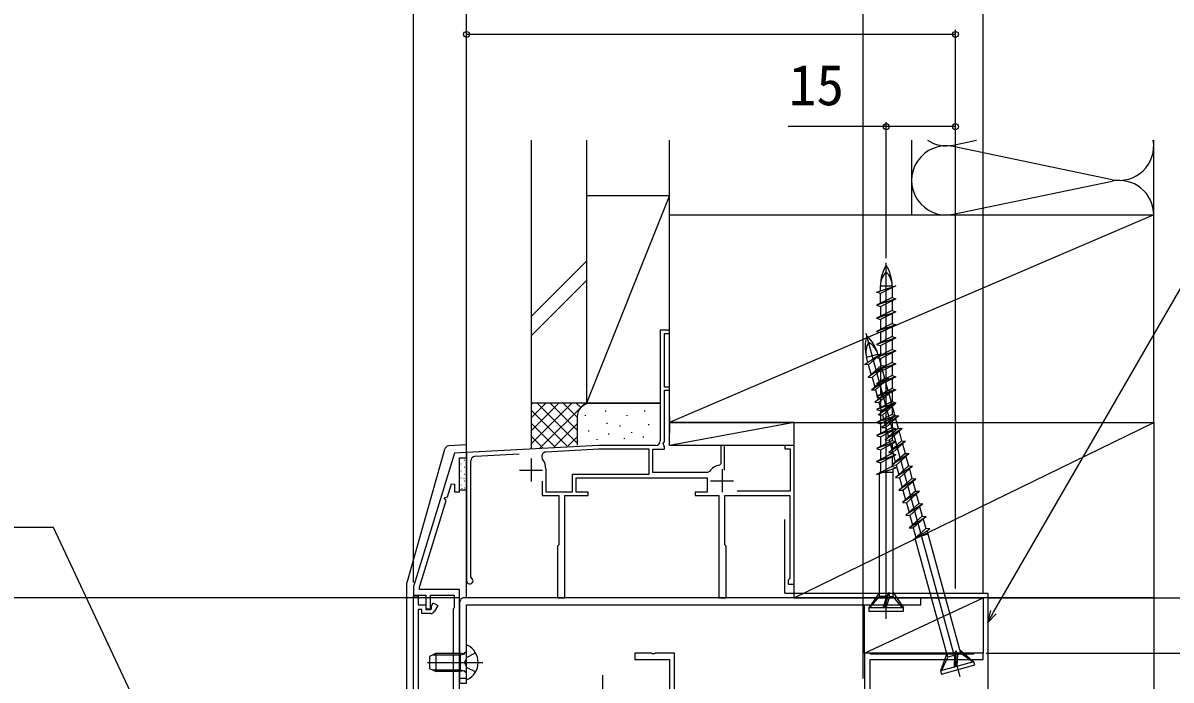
# Model space of a CAD drawing. Units: millimetres, scale not verified. Extents: x -525 to 525, y -783 to 778.
# Drawn here: x -171.7 to 77.2, y 427.2 to 569.7 of the extents above; entities that cross this region are included whole.
import ezdxf
from ezdxf.enums import TextEntityAlignment as Align

# ---------------------------------------------------------------- set-up
doc = ezdxf.new("R2010")
doc.units = ezdxf.units.MM
doc.header["$LTSCALE"] = 4
for name, color, linetype in [('0-2_YKK_11', 7, 'Continuous'), ('0-3_YKK_11E', 7, 'Continuous'), ('0-5_YKK_13', 4, 'Continuous'), ('0-6_YKK_D', 6, 'Continuous'), ('0-8_YSS_K', 3, 'Continuous'), ('0-9_YSS_KE', 3, 'Continuous')]:
    doc.layers.add(name, color=color, linetype=linetype)
doc.styles.add('ＭＳ ゴシック', font='')
doc.styles.get('ＭＳ ゴシック').set_extended_font_data('MS Gothic')

msp = doc.modelspace()

# ---------------------------------------------------------------- linework, layer by layer
at = {"layer": '0-2_YKK_11'}
for points in [[(-77, 414.76), (-77, 446.86), (-85.7, 446.86), (-85.7, 447.364), (-79.9, 466.174), (-80.293, 466.597), (-80.225, 466.818), (-79.662, 466.947), (-78.781, 469.804), (-78.1, 469.702), (-78.1, 468.06), (-77, 468.06), (-77, 475.38), (-75.5, 475.459), (-75.5, 476.56), (-78.1, 476.424), (-86.956, 447.704)], [(-87, 447.41), (-87, 445.66), (-84.3, 445.66), (-84.3, 442.66), (-83.3, 442.66), (-83.3, 445.66), (-78.2, 445.66), (-78.2, 442.86), (-78.4, 442.66), (-78.4, 422.66), (-78.2, 422.46), (-78.2, 414.76), (-83.3, 414.76), (-83.3, 417.36), (-84.3, 417.36), (-84.3, 413.56), (-75.5, 413.56), (-75.5, 414.76), (-77, 414.76)], [(-87, 413.56), (-87, 445.46), (-86, 445.46), (-86, 443.56), (-84.3, 443.56), (-84.3, 442.56), (-83.22, 442.56), (-83.11, 442.751), (-83.11, 443.051), (-83.11, 443.351), (-82.74, 443.992), (-81.7, 443.392), (-82.412, 442.16)], [(-83.278, 441.66), (-85.2, 441.66), (-85.2, 442.56), (-86, 442.56), (-86, 417.36), (-85.2, 417.36), (-85.2, 418.36), (-81.523, 418.36), (-81.108, 418.6), (-80.674, 418.244)], [(-30.4, 424.56), (-30.4, 433.06), (-34.542, 433.06), (-34.725, 432.94), (-35.275, 432.94), (-35.459, 433.06), (-39, 433.06), (-39, 431.66), (-31.5, 431.66), (-31.5, 424.56)], [(12, 424.56), (12, 431.66), (36.5, 431.66), (36.5, 433.06), (34.8, 433.06), (34.576, 432.96), (34.352, 432.86), (12.147, 432.86), (11.923, 432.96), (11.7, 433.06), (10.8, 433.06), (10.8, 424.56)]]:
    msp.add_lwpolyline(points, dxfattribs=at)
for centre, start, end in [((-86, 447.41), 162.86303, 179.99991), ((-83.278, 442.66), 270, 330.00002)]:
    msp.add_arc(centre, 1, start, end, dxfattribs=at)
at = {"layer": '0-3_YKK_11E'}
for p, q in [((-73.653, 475.756), (-64.085, 476.257)), ((-61.5, 475.26), (-61.5, 470.26)), ((-20.1, 472.96), (-20.1, 467.96)), ((-64, 472.76), (-59, 472.76)), ((-22.6, 470.46), (-17.6, 470.46))]:
    msp.add_line(p, q, dxfattribs=at)
for points in [[(-32.86, 478.51), (-32.6, 478.96), (-32.6, 490.06), (-31.5, 490.06), (-31.5, 490.76), (-32.6, 490.76), (-32.6, 502.36), (-31.5, 502.36), (-31.5, 503.06), (-33.5, 503.06), (-33.5, 479.06)], [(-34.5, 478.06), (-46.879, 478.06), (-75.5, 476.56), (-75.5, 448.76)], [(-59.1, 470.36), (-59.1, 467.26), (-55.5, 467.26), (-55.5, 456.56), (-55.8, 456.26), (-55.8, 445.06), (-54.2, 445.06), (-54.2, 467.26), (-49.1, 467.26), (-49.1, 467.96), (-51.7, 467.96), (-51.7, 471.06), (-23.3, 471.06), (-23.3, 467.96), (-25.9, 467.96), (-25.9, 467.26), (-20.8, 467.26), (-20.8, 445.06), (-19.2, 445.06), (-19.2, 456.26), (-19.5, 456.56), (-19.5, 467.26), (-5.4, 467.26), (-5.4, 449.26), (-5.6, 449.06), (-5.8, 448.86), (-5.8, 448.06), (-4.5, 448.06), (-4.5, 478.06), (-6.5, 478.06), (-6.5, 477.36), (-5.3, 477.36), (-5.3, 468.16), (-16.814, 468.16)], [(-22.846, 472.465), (-23.25, 472.26), (-35.1, 472.26), (-35.1, 477.26), (-32.6, 477.26), (-32.6, 477.841), (-32.75, 478.101), (-32.86, 478.51)], [(-19.6, 472.711), (-19.6, 478.06), (-20.4, 478.06), (-20.4, 474.111), (-20.652, 473.815)], [(-52.5, 471.86), (-35.9, 471.86), (-35.9, 477.26), (-46.858, 477.26), (-58.256, 476.663)], [(-74.45, 449.367), (-74.6, 449.626), (-74.6, 474.757)], [(-58.3, 472.96), (-58.3, 468.06), (-52.5, 468.06), (-52.5, 471.86)]]:
    msp.add_lwpolyline(points, dxfattribs=at)
for centre, radius, start, end in [((-34.5, 479.06), 1, 270, 0), ((-73.6, 474.757), 1, 92.99999, 180.00002), ((-58.203, 475.664), 1, 92.99999, 216.93403), ((-61.8, 472.96), 3.5, 0, 36.93401), ((-20.1, 470.46), 3.4, 99.33243, 143.86237), ((-74.8, 448.76), 0.7, 180.00002, 60.00003)]:
    msp.add_arc(centre, radius, start, end, dxfattribs=at)
at = {"layer": '0-5_YKK_13'}
for p, q in [((15.5, 440.532), (15.5, 517.672)), ((14.225, 511.567), (14.225, 512.7)), ((14.225, 512.7), (16.775, 512.7)), ((14.225, 508.882), (14.225, 511.013)), ((16.775, 512.7), (16.775, 512.423)), ((16.775, 510.157), (13.4, 508.47)), ((14.225, 508.193), (17.6, 509.88)), ((13.4, 505.65), (14.225, 505.373)), ((16.775, 507.337), (17.6, 507.06)), ((16.775, 504.517), (13.4, 502.83)), ((14.225, 502.553), (17.6, 504.24)), ((31.522, 427.926), (11.16, 502.33)), ((16.775, 501.697), (13.4, 500.01)), ((14.225, 499.733), (17.6, 501.42)), ((11.243, 497.198), (13.702, 497.872)), ((16.775, 498.877), (13.4, 497.19)), ((13.702, 497.872), (13.775, 497.604)), ((14.225, 496.913), (17.6, 498.6)), ((11.542, 496.106), (11.243, 497.198)), ((14.373, 495.419), (11.563, 492.901)), ((12.25, 493.516), (11.688, 495.571)), ((12.432, 492.851), (15.242, 495.369)), ((16.775, 496.057), (13.4, 494.37)), ((14.225, 494.093), (17.6, 495.78)), ((16.775, 493.237), (13.4, 491.55)), ((14.225, 491.273), (17.6, 492.96)), ((16.775, 490.417), (13.4, 488.73)), ((15.118, 492.699), (15.987, 492.649)), ((12.308, 490.181), (13.177, 490.131)), ((15.862, 489.979), (13.052, 487.461)), ((13.921, 487.411), (16.731, 489.929)), ((14.225, 488.453), (17.6, 490.14)), ((16.775, 487.597), (13.4, 485.91)), ((16.607, 487.259), (13.796, 484.741)), ((14.225, 485.633), (17.6, 487.32)), ((14.665, 484.691), (17.475, 487.209)), ((16.775, 484.777), (13.4, 483.09)), ((14.225, 482.813), (17.6, 484.5)), ((17.351, 484.539), (14.541, 482.021)), ((15.41, 481.971), (18.22, 484.489)), ((16.775, 481.957), (13.4, 480.27)), ((14.225, 479.993), (17.6, 481.68)), ((18.095, 481.819), (15.285, 479.301)), ((16.154, 479.251), (18.964, 481.769)), ((16.775, 479.137), (13.4, 477.45)), ((14.225, 477.173), (17.6, 478.86)), ((18.84, 479.099), (16.03, 476.581)), ((16.898, 476.531), (19.708, 479.049)), ((-80.273, 477.25), (-88.462, 448.346)), ((19.584, 476.379), (16.774, 473.861)), ((16.775, 476.317), (17.6, 476.04)), ((17.643, 473.811), (20.453, 476.329)), ((-76.72, 474.075), (-76.695, 474.075)), ((-76.151, 474.914), (-76.146, 474.916)), ((-75.913, 474.882), (-75.888, 474.882)), ((-75.913, 473.388), (-75.888, 473.388)), ((-75.852, 473.6), (-75.847, 473.601)), ((-75.597, 473.212), (-75.555, 473.24)), ((13.4, 474.63), (14.225, 474.353)), ((20.328, 473.659), (17.518, 471.141)), ((18.387, 471.091), (21.197, 473.609)), ((-76.924, 471.8), (-76.919, 471.801)), ((-76.72, 472.58), (-76.695, 472.58)), ((-76.72, 471.085), (-76.695, 471.085)), ((-76.436, 470.552), (-76.431, 470.554)), ((-76.039, 470.961), (-75.997, 470.988)), ((-75.913, 471.893), (-75.888, 471.893)), ((21.073, 470.939), (18.263, 468.421)), ((19.131, 468.371), (21.941, 470.889)), ((-76.72, 469.59), (-76.695, 469.59)), ((-76.481, 468.709), (-76.44, 468.737)), ((-76.113, 469.246), (-76.108, 469.248)), ((-75.913, 470.398), (-75.888, 470.398)), ((-75.913, 468.903), (-75.888, 468.903)), ((21.817, 468.219), (19.007, 465.701)), ((19.876, 465.651), (22.686, 468.169)), ((22.561, 465.499), (19.751, 462.981)), ((20.62, 462.931), (23.43, 465.449)), ((23.306, 462.779), (24.175, 462.729)), ((20.496, 460.261), (21.365, 460.211)), ((-88.5, 448.074), (-88.5, 412.713)), ((16.277, 445.373), (16.081, 446.2)), ((16.975, 446.2), (19.25, 442.9)), ((23, 445.06), (-76, 445.06)), ((15.637, 445.373), (14.025, 445.373)), ((30.994, 432.801), (30.586, 433.547)), ((31.448, 433.783), (34.513, 431.2)), ((-83.988, 431.06), (-72, 431.06)), ((-82.1, 433.06), (-83.5, 432.36)), ((30.376, 432.632), (28.821, 432.206)), ((-76.088, 429.205), (-76.9, 429.06)), ((-75.5, 428.713), (-76.088, 429.205)), ((-46, 428.314), (-46, 413.631)), ((-75.5, 427.56), (-77, 427.56)), ((-75.275, 427.328), (-75.5, 427.465))]:
    msp.add_line(p, q, dxfattribs=at)
for points in [[(17.6, 512.7), (14.225, 511.013), (13.4, 511.29)], [(14.498, 498.089), (11.688, 495.571), (10.819, 495.621)], [(-77, 468.38), (-77, 475.38), (-75.5, 475.38), (-75.5, 468.38)]]:
    msp.add_lwpolyline(points, close=True, dxfattribs=at)
for points in [[(16.775, 512.288), (16.775, 510.157), (17.6, 509.88), (13.4, 508.47), (14.225, 508.193), (14.225, 506.062)], [(16.775, 509.468), (16.775, 507.337), (13.4, 505.65), (17.6, 507.06), (14.225, 505.373), (14.225, 503.242)], [(16.775, 506.648), (16.775, 504.517), (17.6, 504.24), (13.4, 502.83), (14.225, 502.553), (14.225, 500.422)], [(16.775, 503.828), (16.775, 501.697), (17.6, 501.42), (13.4, 500.01), (14.225, 499.733), (14.225, 497.602)], [(16.775, 501.008), (16.775, 498.877), (17.6, 498.6), (13.4, 497.19), (14.225, 496.913), (14.225, 494.782)], [(16.775, 498.188), (16.775, 496.057), (17.6, 495.78), (13.4, 494.37), (14.225, 494.093), (14.225, 491.962)], [(13.811, 497.474), (14.373, 495.419), (15.242, 495.369), (11.563, 492.901), (12.432, 492.851), (12.995, 490.796)], [(16.775, 495.368), (16.775, 493.237), (17.6, 492.96), (13.4, 491.55), (14.225, 491.273), (14.225, 489.142)], [(14.555, 494.754), (15.118, 492.699), (12.308, 490.181), (15.987, 492.649), (13.177, 490.131), (13.739, 488.076)], [(15.3, 492.034), (15.862, 489.979), (16.731, 489.929), (13.052, 487.461), (13.921, 487.411), (14.483, 485.356)], [(16.775, 492.548), (16.775, 490.417), (17.6, 490.14), (13.4, 488.73), (14.225, 488.453), (14.225, 486.322)], [(16.775, 489.728), (16.775, 487.597), (17.6, 487.32), (13.4, 485.91), (14.225, 485.633), (14.225, 483.502)], [(16.044, 489.314), (16.607, 487.259), (17.475, 487.209), (13.796, 484.741), (14.665, 484.691), (15.228, 482.636)], [(16.775, 486.908), (16.775, 484.777), (17.6, 484.5), (13.4, 483.09), (14.225, 482.813), (14.225, 480.682)], [(16.788, 486.594), (17.351, 484.539), (18.22, 484.489), (14.541, 482.021), (15.41, 481.971), (15.972, 479.916)], [(16.775, 484.088), (16.775, 481.957), (17.6, 481.68), (13.4, 480.27), (14.225, 479.993), (14.225, 477.862)], [(17.533, 483.874), (18.095, 481.819), (18.964, 481.769), (15.285, 479.301), (16.154, 479.251), (16.716, 477.196)], [(16.775, 481.268), (16.775, 479.137), (17.6, 478.86), (13.4, 477.45), (14.225, 477.173), (14.225, 475.042)], [(18.277, 481.154), (18.84, 479.099), (19.708, 479.049), (16.03, 476.581), (16.898, 476.531), (17.461, 474.476)], [(-75.5, 445.06), (-75.5, 478.213), (-79.372, 477.976)], [(16.775, 478.448), (16.775, 476.317), (13.4, 474.63), (17.6, 476.04), (14.225, 474.353), (14.225, 472.222)], [(19.022, 478.434), (19.584, 476.379), (20.453, 476.329), (16.774, 473.861), (17.643, 473.811), (18.205, 471.756)], [(16.775, 475.628), (16.775, 473.497), (13.4, 471.81), (17.6, 473.22), (16.775, 473.497)], [(19.766, 475.714), (20.328, 473.659), (21.197, 473.609), (17.518, 471.141), (18.387, 471.091), (18.949, 469.036)], [(19.05, 442.9), (16.975, 445.373), (16.975, 473.01)], [(20.51, 472.994), (21.073, 470.939), (21.941, 470.889), (18.263, 468.421), (19.131, 468.371), (19.694, 466.316)], [(11.95, 442.9), (14.025, 445.373), (14.025, 472.02)], [(16.95, 472.2), (14.025, 472.2), (14.025, 472.122)], [(21.255, 470.274), (21.817, 468.219), (22.686, 468.169), (19.007, 465.701), (19.876, 465.651), (20.438, 463.596)], [(21.999, 467.554), (22.561, 465.499), (23.43, 465.449), (19.751, 462.981), (20.62, 462.931), (21.183, 460.876)], [(22.743, 464.834), (23.306, 462.779), (20.496, 460.261), (24.175, 462.729), (21.365, 460.211), (21.927, 458.156)], [(23.488, 462.114), (24.05, 460.059), (21.24, 457.541), (24.919, 460.009), (24.05, 460.059)], [(24.561, 458.854), (21.74, 458.082), (21.76, 458.007)], [(34.321, 431.147), (31.666, 432.985), (24.371, 459.642)], [(27.472, 429.273), (28.821, 432.206), (21.787, 457.908)], [(14.025, 446.2), (11.75, 442.9), (11.75, 442.2), (19.25, 442.2), (19.25, 442.9), (11.75, 442.9)], [(14.85, 442.9), (15.627, 445.373), (16.081, 446.2), (15.128, 442.9)], [(-77, 444.06), (-77, 426.56), (-75.5, 426.56), (-75.5, 443.56), (23, 443.56), (23, 445.06)], [(15.5, 442.9), (16.277, 445.373), (16.975, 445.373)], [(-75.5, 433.408), (-76.088, 432.916), (-76.9, 433.06), (-76.9, 429.06), (-82.1, 429.06), (-82.1, 433.06), (-76.9, 433.06)], [(-75.5, 427.465), (-75.5, 434.656), (-75.275, 434.793)], [(30.269, 430.039), (30.367, 432.629), (30.586, 433.547), (30.538, 430.112)], [(-83.5, 432.36), (-83.5, 429.76), (-82.1, 429.06)], [(-82.858, 432.681), (-76.9, 432.681), (-75.885, 432.921)], [(-73.535, 429.01), (-75.35, 429.915), (-75.959, 431.06), (-75.35, 432.205), (-73.535, 433.11)], [(28.603, 433.004), (27.279, 429.221), (27.464, 428.545), (34.698, 430.525), (34.513, 431.2), (27.279, 429.221)], [(30.896, 430.21), (30.994, 432.801), (31.666, 432.985)], [(-82.858, 429.439), (-76.9, 429.439), (-75.885, 429.199)]]:
    msp.add_lwpolyline(points, dxfattribs=at)
for centre, radius, start, end in [((22.803, 512.7), 8.579, 148.36163, 180.00002), ((18.392, 512.7), 4.167, 133.949, 180.00002), ((8.196, 512.7), 8.579, 0, 31.63839), ((12.608, 512.7), 4.167, 0, 46.05097), ((19.517, 499.463), 8.579, 163.66648, 195.30487), ((15.262, 498.298), 4.167, 149.25384, 195.30487), ((5.428, 495.607), 8.579, 15.30485, 46.94323), ((9.683, 496.772), 4.167, 15.30485, 61.35581), ((-79.311, 476.978), 1, 93.50001, 164.18083), ((-87.5, 448.074), 1, 164.18083, 180.00002), ((-76, 444.06), 1, 89.99998, 180.00002), ((-77.2, 431.06), 4.2, 297.28098, 62.71904)]:
    msp.add_arc(centre, radius, start, end, dxfattribs=at)
at = {"layer": '0-6_YKK_D'}
for p, q in [((-87, 448.41), (-87, 588.2)), ((-75.5, 477.244), (-75.5, 588.2)), ((-75.5, 477.244), (-75.5, 588.2)), ((10.5, 427.56), (10.5, 588.2)), ((10.5, 427.56), (10.5, 588.2)), ((36.5, 446.06), (36.5, 588.2)), ((-75.5, 477.244), (-75.5, 568.2)), ((30.5, 447.06), (30.5, 568.2)), ((30.5, 567.2), (-75.5, 567.2)), ((15.5, 518.672), (15.5, 548.2)), ((30.5, 447.06), (30.5, 548.2)), ((-77, 445.06), (-280.203, 445.06)), ((37.5, 445.06), (228.998, 445.06)), ((37.5, 445.06), (248.998, 445.06)), ((37.2, 433.06), (208.998, 433.06)), ((37.2, 433.06), (228.998, 433.06)), ((37.2, 433.06), (228.998, 433.06))]:
    msp.add_line(p, q, dxfattribs=at)
for points in [[(30.5, 547.2), (15.5, 547.2), (-5.778, 547.2)], [(37.499, 439.75), (38.774, 441.958), (88.013, 527.243), (144.691, 527.243)], [(-137.017, 400.46), (-138.098, 402.77), (-165.025, 460.275), (-226.505, 460.275)], [(39.365, 441.617), (37.499, 439.75), (38.182, 442.3)]]:
    msp.add_lwpolyline(points, dxfattribs=at)
for centre in [(-75.5, 567.2), (30.5, 567.2), (15.5, 547.2), (30.5, 547.2)]:
    msp.add_circle(centre, 0.637, dxfattribs=at)
at = {"layer": '0-8_YSS_K'}
for p, q in [((-61.5, 544.253), (-61.5, 487.284)), ((-49.5, 544.253), (-49.5, 487.284)), ((-31.5, 528.047), (-31.5, 544.253)), ((21, 544.253), (21, 528.047)), ((30.031, 543.205), (35.052, 544.253)), ((64.468, 535.705), (30.031, 542.889)), ((73.5, 528.047), (73.5, 544.253)), ((30.031, 528.205), (64.468, 535.389)), ((-31.5, 532.284), (-49.5, 487.284)), ((-49.5, 532.284), (-31.5, 532.284)), ((-49.5, 532.284), (-49.5, 487.284)), ((-31.5, 487.284), (-31.5, 532.284)), ((-31.5, 528.06), (73.5, 528.06)), ((-31.5, 483.06), (-31.5, 528.06)), ((-49.5, 518.069), (-61.5, 506.069)), ((-61.5, 501.826), (-49.5, 513.826)), ((-49.5, 487.284), (-61.5, 487.284)), ((-61.5, 487.284), (-61.5, 477.284)), ((-48.5, 487.284), (-61.5, 487.284)), ((-61.5, 478.426), (-52.642, 487.284)), ((-61.5, 481.255), (-55.471, 487.284)), ((-61.5, 484.083), (-58.299, 487.284)), ((-61.5, 486.912), (-61.128, 487.284)), ((-61.5, 485.769), (-53.698, 477.967)), ((-60.187, 487.284), (-51.5, 478.598)), ((-59.652, 477.446), (-49.814, 487.284)), ((-57.358, 487.284), (-51.5, 481.426)), ((-54.53, 487.284), (-51.5, 484.255)), ((-51.701, 487.284), (-50.72, 486.303)), ((-49.5, 487.284), (-33.5, 487.284)), ((-48.873, 487.284), (-48.852, 487.263)), ((-33.5, 487.284), (-48.5, 487.284)), ((-45.333, 485.48), (-45.333, 485.68)), ((-36.818, 485.48), (-36.818, 485.68)), ((-61.5, 482.941), (-56.299, 477.739)), ((-51.5, 484.284), (-51.5, 478.159)), ((-49.673, 484.479), (-49.673, 484.679)), ((-44.999, 482.81), (-44.999, 483.01)), ((-40.66, 484.479), (-40.66, 484.679)), ((-31.5, 484.284), (-31.5, 480.747)), ((-31.5, 483.06), (73.5, 483.06)), ((-4.5, 483.06), (-31.5, 483.06)), ((-4.5, 483.06), (-31.5, 478.06)), ((-4.5, 445.06), (73.5, 483.041)), ((-56.553, 477.717), (-51.5, 482.769)), ((-49.005, 481.141), (-49.005, 481.341)), ((-44.665, 480.473), (-44.665, 480.673)), ((-42.206, 482.207), (-42.206, 482.407)), ((-39.658, 480.807), (-39.658, 481.007)), ((-35.986, 482.476), (-35.986, 482.676)), ((-4.5, 476.06), (-4.5, 481.06)), ((-61.5, 480.113), (-58.899, 477.512)), ((-53.453, 477.988), (-51.483, 479.959)), ((-47.174, 479.285), (-47.174, 479.485)), ((-41.245, 479.5), (-41.245, 479.7)), ((-37.152, 479.804), (-37.152, 480.004)), ((73.489, 450.06), (73.489, 403.06)), ((10.8, 433.06), (36.5, 445.06))]:
    msp.add_line(p, q, dxfattribs=at)
for points in [[(-31.5, 483.06), (73.5, 483.06), (73.5, 528.06)], [(-4.5, 483.06), (73.5, 483.06), (73.489, 445.06), (-4.5, 445.06)]]:
    msp.add_lwpolyline(points, close=True, dxfattribs=at)
for points in [[(-4.5, 478.06), (-31.5, 478.06), (-31.5, 483.06)], [(-4.5, 445.06), (36.5, 445.06), (36.5, 433.06)], [(36.5, 433.06), (10.8, 433.06), (10.8, 443.56)]]:
    msp.add_lwpolyline(points, dxfattribs=at)
for centre, radius, start, end in [((28.5, 535.547), 7.5, 78.21646, 281.78353), ((28.5, 550.547), 7.5, 237.06281, 281.78353), ((66, 543.047), 7.5, 258.21646, 9.24946), ((66, 528.047), 7.5, 360, 101.78353), ((-48.5, 484.284), 3, 90, 180)]:
    msp.add_arc(centre, radius, start, end, dxfattribs=at)
at = {"layer": '0-9_YSS_KE'}
for p, q in [((-6.498, 446.06), (-6.497, 462.063)), ((-6.498, 446.06), (37.498, 446.06)), ((37.498, 446.06), (37.501, 422.36))]:
    msp.add_line(p, q, dxfattribs=at)

# ---------------------------------------------------------------- texts
at = {"layer": '0-6_YKK_D', "style": 'ＭＳ ゴシック'}
msp.add_text('15', height=8.798, dxfattribs=at).set_placement((-5.619, 549.2), align=Align.BOTTOM_LEFT)

doc.saveas('drawing.dxf')
